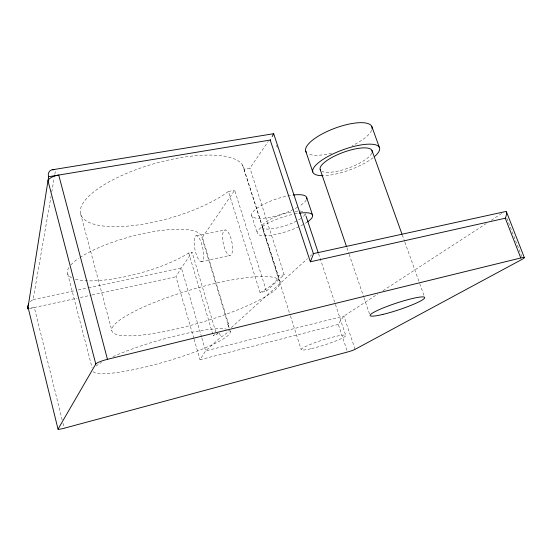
<?xml version="1.0" encoding="UTF-8"?>
<svg xmlns="http://www.w3.org/2000/svg" width="552" height="552" viewBox="0 0 552 552"><rect width="100%" height="100%" fill="white"/><g stroke="black" fill="none" stroke-linecap="round" stroke-linejoin="round"><path stroke-width="0.41" stroke-dasharray="2.76 2.07" d="M228.39 323.644L227.845 324.155L228.39 323.644L202.398 237.291L234.683 190.295L266.402 291.125L260.04 292.601L228.424 191.454A84.78 28.324 -15.9 0 1 96.559 224.885A84.78 28.324 -15.9 0 1 134.854 170.078A84.78 28.324 -15.9 0 1 244.018 169.133L249.946 168.091L268.189 141.54M30.346 301.523L33.099 299.612L51.026 196.291M51.757 192.055L54.255 177.661M54.841 174.273L55.579 170.037M346.939 350.396L338.321 324.431L339.439 322.264L343.841 316.11L377.892 293.974M338.321 324.431L200.024 359.725L205.468 351.051L220.724 337.224A71.422 11.378 -16.1 0 0 228.928 330.6M193.828 338.362L175.95 276.745L181.194 268.141L192.103 252.264L216.073 333.035M218.164 333.194L216.563 334.684L213.155 335.526A71.311 11.813 -16 0 0 217.509 333.201M266.402 291.125L284.183 274.723L249.946 168.091M231.316 327.633L307.478 258.66M310.017 256.363L311.921 254.638M382.95 290.69L486.257 223.553M491.314 220.262L503.596 212.285M260.04 292.601A87.464 17.74 -16.4 0 0 278.16 276.09L284.183 274.723M29.401 308.568L77.059 298.218M80.406 297.493L91.301 295.127M92.143 294.947L175.95 276.745M201.066 261.607L229.708 255.5M33.099 299.612L75.072 290.635M78.239 289.959L87.699 287.937M88.486 287.764L181.36 267.906L201.542 336.927M75.376 279.215A69.566 18.816 -15.3 0 0 188.736 252.968L192.103 252.264M79.916 257.542A69.566 18.816 -15.3 0 1 154.056 231.523A69.566 18.816 -15.3 0 1 201.88 237.394L202.398 237.291M196.498 235.766L225.313 229.963M228.424 191.454L234.683 190.295M506.819 218.212L521.812 256.597M402.256 234.89L404.582 241.383M404.871 242.197L419.43 282.79M419.727 283.604L424.095 295.775M346.925 247.8L348.871 253.513M349.154 254.327L363.644 296.755M363.92 297.576L369.495 313.895M355.06 349.34L343.937 316.041L205.627 350.899L201.777 337.748M305.228 213.7L305.773 215.335M318.552 253.734L335.133 303.565M335.409 304.387L345.738 335.43M276.517 145.19L277.325 147.646M242.528 164.986L280.105 281.623A87.623 17.091 -16.4 0 1 156.733 332.973A87.623 17.091 -16.4 0 1 151.124 303.759A87.623 17.091 -16.4 0 1 280.105 281.623M244.018 169.133L278.16 276.09M262.048 227.003L290.2 315.24M290.462 316.061L301.15 349.554M251.643 215.494L257.267 233.213M201.88 237.394L230.301 331.869M227.845 324.155L229.114 328.378M219.51 333.139L220.724 337.224M188.736 252.968L212.665 333.87M194.069 339.183L200.024 359.725M80.585 213.824L111.904 330.758M67.689 273.868L92.115 367.942M62.155 419.886L34.314 307.498A6.762 1.615 -13.7 0 1 29.767 308.009M62.983 423.218L64.218 428.214M304.994 214.1A22.591 5.899 -18.2 0 1 302.882 216.908M300.792 218.53A22.591 5.899 -18.2 0 1 271.812 228.845A22.591 5.899 -18.2 0 1 264.746 222.787A22.591 5.899 -18.2 0 1 292.795 211.671M295.196 211.319A22.591 5.899 -18.2 0 1 304.028 211.92M306.27 199.9A28.945 8.032 -18.3 0 1 299.557 206.041M297.645 207.2A28.945 8.032 -18.3 0 1 260.834 218.392A28.945 8.032 -18.3 0 1 256.645 208.497A28.945 8.032 -18.3 0 1 292.525 195.118M307.009 222.235A29.09 7.445 -18.2 0 1 305.297 223.332M303.365 224.457A29.09 7.445 -18.2 0 1 257.943 234.283A29.09 7.445 -18.2 0 1 292.146 214.5M294.602 213.969A29.09 7.445 -18.2 0 1 298.535 213.286M371.641 130.279A35.273 11.447 -20.4 0 1 352.066 145.762M331.559 153.208A35.273 11.447 -20.4 0 1 308.327 153.863M373.117 157.713A35.487 10.626 -20.1 0 1 323.631 175.681M371.806 153.139A27.593 8.259 -20.1 0 1 349.036 167.843A27.593 8.259 -20.1 0 1 322.078 171.417M229.97 330.834A71.477 11.137 -16.1 0 1 167.339 361.111A71.477 11.137 -16.1 0 1 92.977 371.268M96 366.128A71.477 11.137 -16.1 0 1 101.527 362.422M112.987 356.647A71.477 11.137 -16.1 0 1 226.43 329.137M71.677 277.794A69.566 18.816 -15.3 0 1 69.097 267.196M70.897 264.905A69.566 18.816 -15.3 0 1 78.543 258.46M311.514 348.595A23.391 2.615 -17.6 0 0 345.759 335.699A23.391 2.615 -17.6 0 0 313.115 343.351A23.391 2.615 -17.6 0 0 311.514 348.595M194.125 242.728A13.186 3.967 78.2 0 0 201.466 261.607A13.186 3.967 78.2 0 0 200.935 241.735A13.186 3.967 78.2 0 0 194.125 242.728M222.566 236.925A13.02 4.347 78.3 0 0 230.143 255.5A13.02 4.347 78.3 0 0 230.018 235.787A13.02 4.347 78.3 0 0 222.566 236.925"/><path stroke-width="0.83" d="M54.027 169.74C50.039 168.829 47.148 173.176 48.624 176.723L27.766 308.927L27.676 306.512L28.476 304.055M273.661 133.777L272.198 136.606M28.649 307.843A6.762 1.615 -13.7 0 1 28.035 307.216L58.029 429.145A6.997 0.704 -15.7 0 0 64.218 428.214L347.477 352.024A6.037 0.566 -17.6 0 0 355.06 349.34L522.744 258.998A9.218 1.152 -19.4 0 0 520.784 257.97L505.273 218.206C506.329 216.239 508.123 209.67 504.314 211.816L313.025 253.713M505.273 218.206L310.355 261.786L313.488 253.913L273.668 133.708L52.681 169.719M58.029 429.145L95.793 364.023A10.743 1.725 -15.4 0 1 107.467 359.324L520.784 257.97M270.514 139.546L270.218 140.056L310.355 261.786M273.185 134.274L273.613 133.729M48.624 176.723L270.218 140.056M506.453 211.795L524.303 257.549M371.848 126.574L379.438 147.591M371.972 150.461L401.959 234.082M320.174 169.464L346.366 246.164M305.732 151.158L312.811 172.038M306.601 197.333L312.529 215.045M306.043 216.149L318.276 252.913M107.467 359.324L58.726 175.046A10.205 3.809 -12.9 0 0 47.983 180.794L95.793 364.023M293.291 195.022A28.945 8.032 -18.3 0 1 306.636 198.996M299.301 213.175A29.09 7.445 -18.2 0 1 307.526 221.883M306.257 152.193A35.273 11.447 -20.4 0 1 336.582 127.622A35.273 11.447 -20.4 0 1 372.034 128.968M322.858 175.695A35.487 10.626 -20.1 0 1 320.408 161.218A35.487 10.626 -20.1 0 1 365.631 144.341A35.487 10.626 -20.1 0 1 374.822 156.306M320.539 170.216A27.593 8.259 -20.1 0 1 344.593 151.89A27.593 8.259 -20.1 0 1 372.117 152.179M382.86 314.419A28.78 3.56 -18.3 0 0 424.716 297.769A28.78 3.56 -18.3 0 0 384.585 307.381A28.78 3.56 -18.3 0 0 382.86 314.419"/></g></svg>
